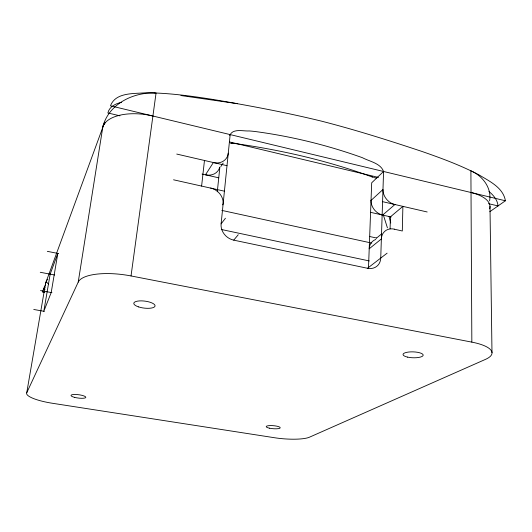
<?xml version="1.0" encoding="UTF-8"?>
<svg xmlns="http://www.w3.org/2000/svg" width="532" height="532" viewBox="0 0 532 532"><rect width="100%" height="100%" fill="white"/><g stroke="black" fill="none" stroke-linecap="round" stroke-linejoin="round"><path stroke-width="0.8" d="M390.082 228.82L390.435 216.843L402.89 206.369L402.305 230.994L394.252 229.186M383.572 171.484L380.739 258.06A14.058 11.804 49.6 0 1 367.506 268.274L233.728 240.145A14.597 12.788 39.6 0 1 221.106 223.872L230.157 134.596C233.654 128.338 243.417 131.364 249.275 130.945A174.962 155.923 46.4 0 1 255.114 131.51C291.642 136.372 327.699 145.236 362.378 157.691C369.394 161.442 380.56 163.125 383.572 171.484L371.695 182.795L368.51 267.45A13.699 11.604 49.7 0 1 368.403 268.68M217.295 191.779L219.869 167.095M201.608 186.08L204.468 160.478M489.606 200.863C491.854 187.783 482.424 175.779 470.9 170.799L471.844 342.129A41.443 12.17 1.1 0 1 485.49 359.373L309.544 437.158A27.518 5.812 4.6 0 1 274.638 437.75L52.522 403.289A29.686 6.544 7.7 0 1 26.74 392.782L45.586 283.25L104.565 122.54M26.74 392.782L78.217 282.133A44.588 15.102 7.9 0 1 131.025 275.948L156.062 92.987L154.719 92.947M78.217 282.133L102.869 126.629C108.661 104.206 132.721 92.362 154.533 92.947M229.631 135.421L230.157 134.596M213.379 162.539L205.472 174.809A13.945 11.943 34.4 0 0 219.709 167.327M220.833 166.569L223.174 163.065M222.576 204.873L223.108 204.148A14.69 12.815 36 0 0 210.639 188.029M221.106 223.872L225.435 218.233M233.728 240.145L238.25 234.732M105.289 122.673L104.91 123.118A41.769 20.748 9.3 0 0 102.869 126.629A41.749 20.741 9.3 0 1 103.787 124.714A41.882 20.808 9.3 0 1 105.097 122.892A41.749 20.741 9.3 0 1 152.943 116.023M45.612 285.258L44.635 286.223L43.425 289.169L45.047 289.468M45.027 287.692L43.571 289.122L42.374 292.041L44.814 292.494M47.814 279.287L46.816 280.264L45.586 283.25A28.402 9.396 8.9 0 0 45.4 284.161A28.389 9.39 8.9 0 0 45.592 285.491M371.03 200.431L382.98 189.498A13.599 11.039 47.1 0 0 394.917 204.594M377.554 177.216L376.018 178.001L373.564 177.495M394.924 204.521L382.641 215.074A13.194 10.806 47.1 0 1 371.023 200.424M376.51 238.103L381.803 233.767M367.506 268.268L387.116 253.166M489.779 211.729L505.4 200.777C503.265 187.656 489.467 181.266 479.252 175.028C460.945 165.412 441.493 158.25 422.002 151.467C388.826 140.408 355.442 129.855 321.554 121.163C286.063 112.471 250.1 105.788 214.09 99.624C191.44 96.066 168.617 92.854 145.642 92.801C133.778 93.812 115.53 92.216 110.476 105.821L505.4 200.777M121.549 102.31C115.737 103.554 109.306 106.646 107.87 112.957L119.953 115.836M231.513 143.042C279.433 149.565 327.06 160.378 372.5 177.109M180.933 95.534L237.631 103.693M33.749 309.464L44.342 311.373M40.518 290.558L51.93 292.673M40.259 272.278L54.683 275.017M131.025 275.948L471.844 342.129M47.328 251.343L58.533 253.545M221.631 229.551L369.255 260.933M221.817 210.393L371.788 243.097M369.673 236.514L376.636 238.043M173.558 179.803L224.424 191.188M202.074 174.037L218.752 177.828M370.585 212.335L391.16 217.009M176.75 154.067L227.004 165.685M382.581 201.668L427.183 211.982M229.412 141.918L378.465 177.435M488.469 203.643L498.052 205.931C497.54 199.952 493.41 195.124 488.928 191.48M383.153 214.33L387.422 227.856M389.078 216.557L390.747 222.961M489.985 206.283L491.987 352.696M230.356 143.188A26.972 2.76 9.6 0 1 232.577 143.401M372.832 177.07A8.339 0.658 23.3 0 1 371.888 176.71M471.019 192.511A39.016 16.911 -1.3 0 1 489.693 208.783M48.698 284.081A35.544 5.307 19 0 1 46.484 281.967M375.805 239.453A13.486 11.245 49.9 0 0 369.201 248.79L381.364 238.961A13.912 11.498 49.8 0 1 394.252 229.119M228.268 153.15A14.397 12.236 34.6 0 1 213.372 162.606M57.822 253.405L51.205 292.54L43.817 311.273L50.154 274.16L57.822 253.405M74.487 397.344A7.501 1.689 7.4 0 0 85.838 397.351A7.501 1.689 7.4 0 0 74.879 394.451A7.501 1.689 7.4 0 0 74.487 397.344M138.639 306.917A10.713 3.511 7.2 0 0 155.051 305.993A10.713 3.511 7.2 0 0 139.603 300.906A10.713 3.511 7.2 0 0 138.639 306.917M407.598 357.125A10.075 2.953 1.9 0 0 423.166 355.276A10.075 2.953 1.9 0 0 408.569 352.044A10.075 2.953 1.9 0 0 407.598 357.125M269.352 428.167A7.036 1.523 4.7 0 0 280.224 427.834A7.036 1.523 4.7 0 0 270.09 425.58A7.036 1.523 4.7 0 0 269.352 428.167"/></g></svg>
